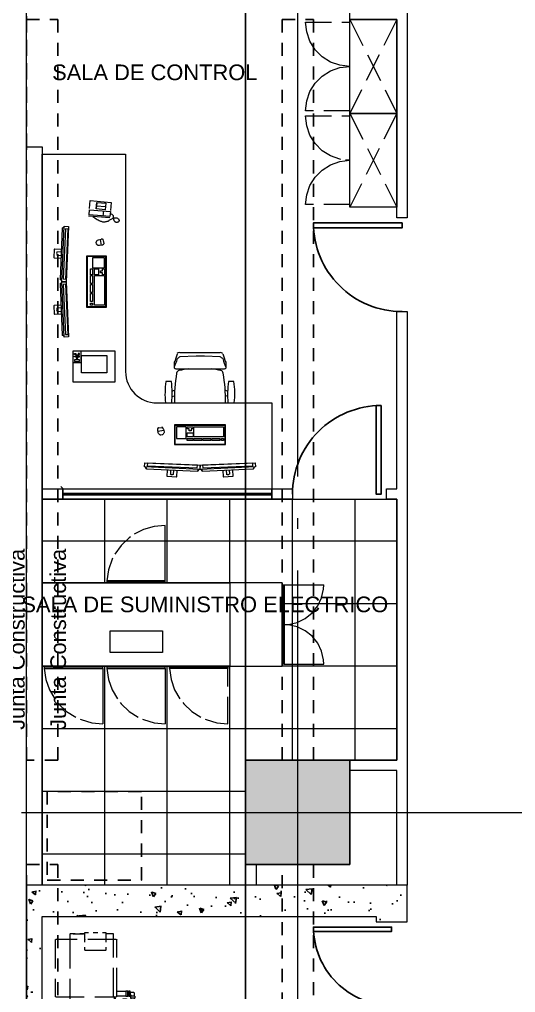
# Model space of a CAD drawing. Header units: metres. Extents: x -22 to 564, y 0 to 143.
# Drawn here: x -5.74 to -0.99, y 39.15 to 48.48 of the extents above; entities that cross this region are included whole.
import ezdxf
from ezdxf.xclip import XClip

# ---------------------------------------------------------------- set-up
doc = ezdxf.new("R2010")
doc.units = ezdxf.units.M
doc.header["$XCLIPFRAME"] = 2
for name, pattern in [('EJES630', [6.3, 5.5, -0.4, 0, -0.4]), ('XREF PB NEURO-ONCOLOGIA$0$HIDDEN2', [0.1875, 0.125, -0.0625]), ('XREF RADIOFARMACIA$0$CONJUNTO TLAHUAC$0$HIDDEN2', [0.1875, 0.125, -0.0625]), ('XREF RADIOFARMACIA$0$PDF_IMPORT', [1, 0.8, -0.2])]:
    doc.linetypes.add(name, pattern=pattern)
for name, color, linetype, lineweight in [('EJES', 11, 'EJES630', 0), ('XREF RADIOFARMACIA$0$Bunker', 6, 'Continuous', 18), ('XREF RADIOFARMACIA$0$MUROS DE TABLAROCA', 150, 'Continuous', 13)]:
    doc.layers.add(name, color=color, linetype=linetype, lineweight=lineweight)
for name, color, linetype in [('TEXTO', 7, 'Continuous'), ('XREF  PB CONJ$0$PARQUE', 251, 'Continuous'), ('XREF  PB CONJ$0$REFERENCIA COLUMNAS NEURO', 7, 'Continuous'), ('XREF PB NEURO-ONCOLOGIA$0$-CG-M-WALL', 7, 'Continuous'), ('XREF PB NEURO-ONCOLOGIA$0$COLUMNAS', 6, 'Continuous'), ('XREF PB NEURO-ONCOLOGIA$0$CONTRAVENTEOS', 6, 'XREF PB NEURO-ONCOLOGIA$0$HIDDEN2'), ('XREF RADIOFARMACIA$0$-CG-M-WALL', 7, 'Continuous'), ('XREF RADIOFARMACIA$0$CANCELES', 1, 'Continuous'), ('XREF RADIOFARMACIA$0$COLUMNAS', 6, 'Continuous'), ('XREF RADIOFARMACIA$0$MOBILIARIO', 161, 'Continuous'), ('XREF RADIOFARMACIA$0$MUROS BAJOS', 2, 'Continuous'), ('XREF RADIOFARMACIA$0$NOVIDESA', 11, 'Continuous'), ('XREF RADIOFARMACIA$0$PISO', 252, 'Continuous'), ('XREF RADIOFARMACIA$0$PROYECCIÓN', 8, 'XREF RADIOFARMACIA$0$CONJUNTO TLAHUAC$0$HIDDEN2'), ('XREF RADIOFARMACIA$0$PUERTAS', 253, 'Continuous')]:
    doc.layers.add(name, color=color, linetype=linetype)
doc.layers.add('XREF RADIOFARMACIA$0$PDF_HATCH', color=7, linetype='Continuous', true_color=0x767676)
doc.layers.get('Defpoints').off()
doc.styles.add('100 LOCALES 25', font='arial.ttf', dxfattribs={"height": 0.25})

# ---------------------------------------------------------------- blocks, each defined once
blk = doc.blocks.new('XREF PB NEURO-ONCOLOGIA$0$C-1')
at = {"layer": 'XREF PB NEURO-ONCOLOGIA$0$-CG-M-WALL', "true_color": 0x636466}
h = blk.add_hatch(color=251, dxfattribs=at)
h.dxf.hatch_style = 1
h.paths.add_polyline_path([(-0.5, -0.5), (-0.5, 0.5), (0.5, 0.5), (0.5, -0.5)])
blk.add_lwpolyline([(-0.5, -0.5), (-0.5, 0.5), (0.5, 0.5), (0.5, -0.5)], close=True)
blk = doc.blocks.new('XREF PB NEURO-ONCOLOGIA')
at = {"layer": 'XREF PB NEURO-ONCOLOGIA$0$CONTRAVENTEOS', "color": 3, "elevation": 0}
for points in [[(1.0517, 51.1762), (6.9017, 51.1762), (6.9017, 50.8762), (1.0517, 50.8762)], [(7.9017, 51.1762), (15.0017, 51.1762), (15.0017, 50.8762), (7.9017, 50.8762)]]:
    blk.add_lwpolyline(points, close=True, dxfattribs=at)
at = {"layer": 'XREF PB NEURO-ONCOLOGIA$0$CONTRAVENTEOS', "elevation": 0}
for points in [[(1.0517, 48.7262), (6.9017, 48.7262), (6.9017, 48.4262), (1.0517, 48.4262)], [(7.9017, 48.7262), (15.0017, 48.7262), (15.0017, 48.4262), (7.9017, 48.4262)]]:
    blk.add_lwpolyline(points, close=True, dxfattribs=at)
at = {"layer": 'XREF PB NEURO-ONCOLOGIA$0$COLUMNAS'}
blk.add_blockref('XREF PB NEURO-ONCOLOGIA$0$C-1', (7.4017, 48.5762, 0), dxfattribs=at)
blk = doc.blocks.new('XREF  PB CONJ$0$A$C7782c7fa')
blk.add_lwpolyline([(3.8764, 6.3072), (21.2545, 18.5368), (6.1071, 40.0612), (1.7728, 37.011), (-12.4999, 57.2923), (-25.5437, 48.1129)], close=True)
blk = doc.blocks.new('XREF  PB CONJ')
at = {"layer": 'XREF  PB CONJ$0$PARQUE', "true_color": 0x136734}
h = blk.add_hatch(dxfattribs=at)
h.set_pattern_fill('CROSS', color=116, scale=0.02, angle=90)
edge = h.paths.add_edge_path()
edge.add_line((3.5883, 104.6056), (1.6936, 104.3684))
edge.add_line((1.6936, 104.3684), (2.4784, 17.6083))
edge.add_line((2.4784, 17.6083), (97.731, 17.9336))
edge.add_arc((97.7247, 19.237), 1.3034, 270.27519, 363.10058)
edge.add_line((99.0262, 19.3075), (96.4762, 19.3078))
edge.add_line((96.4762, 19.3078), (96.602, 20.224))
edge.add_line((96.602, 20.224), (62.4128, 20.224))
edge.add_arc((58.6329, 24.6535), 5.8231, 229.52466, 310.47534, ccw=False)
edge.add_line((54.8531, 20.224), (26.2527, 20.2188))
edge.add_line((26.2527, 20.2188), (4.2837, 20.0304))
edge.add_line((4.2837, 20.0304), (4.055, 46.6913))
edge.add_line((4.055, 46.6913), (2.3881, 46.6912))
edge.add_line((2.3881, 46.6912), (2.3881, 54.8033))
edge.add_line((2.3881, 54.8033), (3.9854, 54.8034))
edge.add_line((3.9854, 54.8034), (3.7464, 82.6679))
edge.add_line((3.7464, 82.6679), (3.6185, 95.2556))
edge.add_line((3.6185, 95.2556), (3.5883, 104.6056))
at = {"layer": 'XREF  PB CONJ$0$REFERENCIA COLUMNAS NEURO', "color": 1, "lineweight": 5, "rotation": 325.356105481422}
blk.add_blockref('XREF  PB CONJ$0$A$C7782c7fa', (-2.1343, 17.408), dxfattribs=at)
blk = doc.blocks.new('XREF RADIOFARMACIA$0$CICLOTRON CONTROL')
at = {"linetype": 'XREF RADIOFARMACIA$0$PDF_IMPORT', "lineweight": 5, "ltscale": 0.310834}
for points in [[(2537.9356, 1742.9775), (2537.9356, 1743.4026), (2538.0305, 1743.3916), (2538.1199, 1743.3599), (2538.1997, 1743.309), (2538.2671, 1743.243), (2538.318, 1743.1618), (2538.3497, 1743.0724), (2538.3607, 1742.9775), (2538.362, 1743.0188)], [(2538.3689, 1743.0628), (2538.3717, 1743.0724), (2538.4019, 1743.1618), (2538.4528, 1743.243), (2538.5202, 1743.309), (2538.6014, 1743.3599), (2538.6908, 1743.3916), (2538.7857, 1743.4026), (2538.7857, 1742.9775)], [(2538.8353, 1742.9775), (2538.8353, 1743.4026), (2538.9302, 1743.3916), (2539.0196, 1743.3599), (2539.1008, 1743.309), (2539.1668, 1743.243), (2539.2177, 1743.1618), (2539.2493, 1743.0724), (2539.2604, 1742.9775), (2539.2714, 1743.0724), (2539.3016, 1743.1618), (2539.3525, 1743.243), (2539.4199, 1743.309), (2539.5011, 1743.3599), (2539.5905, 1743.3916), (2539.6854, 1743.4026), (2539.6854, 1742.9775)]]:
    blk.add_lwpolyline(points, dxfattribs=at)
at = {"linetype": 'XREF RADIOFARMACIA$0$PDF_IMPORT', "lineweight": 5, "ltscale": 0.346753}
for points in [[(2539.7102, 1742.5276), (2538.8105, 1742.9775), (2537.9108, 1742.5276)], [(2539.7102, 1742.9775), (2538.8105, 1742.5276), (2537.9108, 1742.9775)]]:
    blk.add_lwpolyline(points, dxfattribs=at)
at = {"lineweight": 5}
for points in [[(2538.8105, 1742.5276), (2537.9108, 1742.5276), (2537.9108, 1742.9775), (2538.8105, 1742.9775)], [(2539.7102, 1742.5276), (2538.8105, 1742.5276), (2538.8105, 1742.9775), (2539.7102, 1742.9775)]]:
    blk.add_lwpolyline(points, close=True, dxfattribs=at)
blk.add_lwpolyline([(2539.7102, 1742.5276), (2539.7102, 1742.9775)], dxfattribs=at)
blk = doc.blocks.new('XREF RADIOFARMACIA$0$ESCRITORIO')
blk.add_line((2563.5045, 1750.7054), (2560.295, 1750.7054))
at = {"lineweight": 5}
blk.add_lwpolyline([(2563.5045, 1750.7054), (2563.5045, 1749.9061), (2561.4203, 1749.9061, 0.414212), (2561.1204, 1749.6049), (2561.1204, 1748.5057), (2560.295, 1748.5057)], format="xyb", dxfattribs=at)
blk.add_lwpolyline([(2560.295, 1748.5057), (2560.295, 1750.7054)], dxfattribs=at)
blk = doc.blocks.new('XREF RADIOFARMACIA$0$SILLA OF')
at = {"lineweight": 5}
for points in [[(2561.1212, 1749.4635, 0.059632), (2561.3257, 1749.4669, 0.067983), (2561.3244, 1749.5197, 0.059632), (2561.1212, 1749.5241)], [(2561.4454, 1749.2996, 0.024741), (2561.43, 1749.3947, 0.307959), (2561.4059, 1749.4169, 0.048478), (2561.1219, 1749.4368)], [(2561.5461, 1748.9746, -0.009917), (2561.5607, 1748.9982), (2561.5689, 1749.1509), (2561.5689, 1749.2307), (2561.5607, 1749.3847, -0.009917), (2561.5461, 1749.4097)], [(2561.1219, 1748.9496, 0.048478), (2561.406, 1748.97, 0.307959), (2561.4302, 1748.9923, 0.024741), (2561.4454, 1749.0868)], [(2561.1212, 1748.8636, 0.059632), (2561.3257, 1748.8671, 0.067983), (2561.3244, 1748.9198, 0.059632), (2561.1212, 1748.9243)]]:
    blk.add_lwpolyline(points, format="xyb", dxfattribs=at)
for points in [[(2561.181, 1749.459), (2561.1892, 1749.4356)], [(2561.2415, 1749.4343), (2561.2332, 1749.4577)], [(2561.5909, 1748.9734), (2561.5717, 1748.9679), (2561.551, 1748.9624), (2561.5304, 1748.9555), (2561.5208, 1748.9514), (2561.5111, 1748.9459), (2561.452, 1748.9459), (2561.4479, 1748.95), (2561.4465, 1748.9555), (2561.4437, 1748.961), (2561.4437, 1748.9665), (2561.4437, 1749.4164), (2561.4437, 1749.4219), (2561.4465, 1749.4274), (2561.4479, 1749.4315), (2561.452, 1749.4356), (2561.5111, 1749.4356), (2561.5208, 1749.4315), (2561.5304, 1749.4274), (2561.551, 1749.4205), (2561.5717, 1749.415), (2561.5909, 1749.4095)], [(2561.6019, 1749.3847), (2561.6019, 1748.9982)], [(2561.181, 1748.9239), (2561.1892, 1748.9473)], [(2561.2415, 1748.9487), (2561.2332, 1748.9253)]]:
    blk.add_lwpolyline(points, dxfattribs=at)
for centre, start, end in [((2561.5675, 1749.3871), 0, 43.80251), ((2561.5675, 1749.0006), 316.19749, 359.99998)]:
    blk.add_arc(centre, 0.0365, start, end, dxfattribs=at)
for points in [[(2561.4697, 1749.437), (2561.4867, 1749.4274), (2561.512, 1749.4182), (2561.5448, 1749.4097)], [(2561.5448, 1748.9746), (2561.512, 1748.9661), (2561.4867, 1748.9569), (2561.4697, 1748.9473)]]:
    blk.add_open_spline(points, degree=3, dxfattribs=at)
blk = doc.blocks.new('XREF RADIOFARMACIA$0$COMPUTADORA')
at = {"lineweight": 5}
for points in [[(2560.4876, 1749.7039), (2560.5055, 1749.7135), (2560.4876, 1749.7039), (2560.4656, 1749.2155), (2560.4835, 1749.2045), (2560.4656, 1749.2155)], [(2560.5468, 1748.6625), (2560.5069, 1748.6611), (2560.4835, 1749.1908), (2560.5248, 1749.1921), (2560.4835, 1749.1935), (2560.5069, 1749.7232), (2560.5468, 1749.7218)], [(2560.5069, 1749.7232), (2560.5468, 1749.7218), (2560.5248, 1749.1921), (2560.4835, 1749.1935)], [(2560.8687, 1749.5416), (2560.8426, 1749.5374), (2560.8357, 1749.5374), (2560.8302, 1749.5402), (2560.826, 1749.5429), (2560.8205, 1749.5471), (2560.8178, 1749.5484), (2560.815, 1749.5512), (2560.815, 1749.5526), (2560.8137, 1749.5526), (2560.8137, 1749.554), (2560.8137, 1749.5553), (2560.8109, 1749.5677), (2560.8109, 1749.5691), (2560.8109, 1749.5705), (2560.8123, 1749.5718), (2560.8137, 1749.5746), (2560.815, 1749.5773), (2560.8192, 1749.5828), (2560.8233, 1749.587), (2560.826, 1749.5897), (2560.8329, 1749.5938), (2560.8604, 1749.598)], [(2560.8508, 1749.5966), (2560.8604, 1749.5402)], [(2560.8797, 1749.5883), (2560.8852, 1749.5567)], [(2560.4752, 1749.415), (2560.412, 1749.4178), (2560.4092, 1749.4205), (2560.4133, 1749.5044), (2560.4161, 1749.5072), (2560.4794, 1749.5044)], [(2560.4354, 1749.4453), (2560.4766, 1749.4439)], [(2560.478, 1749.4755), (2560.4367, 1749.4769)], [(2560.4656, 1749.1701), (2560.4835, 1749.1798), (2560.4656, 1749.1701), (2560.4876, 1748.6804), (2560.5055, 1748.6721), (2560.4876, 1748.6804)], [(2560.4835, 1749.1908), (2560.5248, 1749.1921), (2560.5468, 1748.6625), (2560.5069, 1748.6611)], [(2560.4794, 1748.8799), (2560.4161, 1748.8771), (2560.4133, 1748.8799), (2560.4092, 1748.9638), (2560.412, 1748.9679), (2560.4752, 1748.9707)], [(2560.4766, 1748.9418), (2560.4354, 1748.939)], [(2560.4367, 1748.9074), (2560.478, 1748.9088)]]:
    blk.add_lwpolyline(points, dxfattribs=at)
for points in [[(2560.5179, 1749.6984), (2560.4973, 1749.2183), (2560.522, 1749.2169), (2560.5427, 1749.697)], [(2560.7201, 1749.437), (2560.7201, 1748.9473), (2560.91, 1748.9473), (2560.91, 1749.437)], [(2560.7256, 1748.9528), (2560.9045, 1748.9528), (2560.9045, 1749.4329), (2560.7256, 1749.4329)], [(2560.7779, 1749.4191), (2560.7779, 1749.3242), (2560.8907, 1749.3242), (2560.8907, 1749.4191)], [(2560.7586, 1749.316), (2560.7779, 1749.316), (2560.7779, 1749.2582), (2560.7586, 1749.2582)], [(2560.7586, 1749.2513), (2560.7779, 1749.2513), (2560.7779, 1749.1743), (2560.7586, 1749.1743)], [(2560.7958, 1749.3146), (2560.8343, 1749.3146), (2560.8343, 1749.2582), (2560.7958, 1749.2582)], [(2560.7958, 1749.2513), (2560.8907, 1749.2513), (2560.8907, 1748.9665), (2560.7958, 1748.9665)], [(2560.8536, 1749.2967), (2560.8714, 1749.2967), (2560.8714, 1749.316), (2560.8907, 1749.316), (2560.8907, 1749.2582), (2560.8714, 1749.2582), (2560.8714, 1749.2774), (2560.8536, 1749.2774)], [(2560.4973, 1749.166), (2560.5179, 1748.6873), (2560.5427, 1748.6873), (2560.522, 1749.1674)], [(2560.7586, 1749.1646), (2560.7779, 1749.1646), (2560.7779, 1749.089), (2560.7586, 1749.089)], [(2560.7586, 1749.0793), (2560.7779, 1749.0793), (2560.7779, 1749.0037), (2560.7586, 1749.0037)], [(2560.7586, 1748.9858), (2560.7779, 1748.9858), (2560.7779, 1748.9665), (2560.7586, 1748.9665)]]:
    blk.add_lwpolyline(points, close=True, dxfattribs=at)
for points in [[(2560.8816, 1749.5911, 0.166857), (2560.8787, 1749.5961, 0.066924), (2560.872, 1749.599, 0.064539), (2560.8673, 1749.5995, 0.066321), (2560.8605, 1749.6007)], [(2560.8696, 1749.5436, 0.066348), (2560.8762, 1749.5468, 0.064565), (2560.8802, 1749.5485, 0.066949), (2560.886, 1749.5532, 0.166833), (2560.8872, 1749.5589)]]:
    blk.add_lwpolyline(points, format="xyb", dxfattribs=at)
for centre, start, end in [((2560.4615, 1749.4628), 143.22085, 211.7646), ((2560.4615, 1748.9263), 148.2354, 216.77915)]:
    blk.add_arc(centre, 0.0282, start, end, dxfattribs=at)
blk = doc.blocks.new('XREF RADIOFARMACIA$0$TELEFONO')
at = {"lineweight": 5}
for points in [[(2562.9061, 1750.2184), (2562.8951, 1750.2019), (2562.8854, 1750.1881), (2562.8786, 1750.1771), (2562.8731, 1750.1675), (2562.8689, 1750.1593), (2562.8662, 1750.1524), (2562.862, 1750.1455), (2562.8607, 1750.14), (2562.8579, 1750.1331), (2562.8565, 1750.1262), (2562.8552, 1750.1207), (2562.8552, 1750.1139), (2562.8552, 1750.107), (2562.8565, 1750.1015), (2562.8579, 1750.0946), (2562.8593, 1750.0877), (2562.8607, 1750.0808), (2562.8634, 1750.074), (2562.8662, 1750.0671), (2562.8703, 1750.0616), (2562.8731, 1750.0561), (2562.8772, 1750.0492), (2562.8799, 1750.0437), (2562.8841, 1750.0382), (2562.8868, 1750.0327), (2562.8896, 1750.0272), (2562.8909, 1750.0217), (2562.8923, 1750.0176), (2562.8937, 1750.0121), (2562.8951, 1750.0065), (2562.8951, 1750.0024), (2562.8937, 1749.9969), (2562.8937, 1749.9928), (2562.8923, 1749.9887), (2562.8896, 1749.9845), (2562.8882, 1749.9804), (2562.8854, 1749.9777), (2562.8827, 1749.9749), (2562.8799, 1749.9722), (2562.8772, 1749.9708), (2562.8744, 1749.9694), (2562.8717, 1749.968), (2562.8689, 1749.968), (2562.8662, 1749.968), (2562.8648, 1749.968), (2562.862, 1749.9694), (2562.8593, 1749.9708), (2562.8579, 1749.9722), (2562.8552, 1749.9735), (2562.8538, 1749.9763), (2562.8524, 1749.9777), (2562.851, 1749.9804), (2562.851, 1749.9832), (2562.8497, 1749.9859), (2562.8497, 1749.9887), (2562.8497, 1749.9914), (2562.8497, 1749.9942), (2562.8497, 1749.9969), (2562.851, 1749.9997), (2562.8524, 1750.0024), (2562.8538, 1750.0052), (2562.8565, 1750.0065), (2562.8593, 1750.0093), (2562.8607, 1750.0107), (2562.8634, 1750.0134), (2562.8662, 1750.0148), (2562.8703, 1750.0162), (2562.8731, 1750.0162), (2562.8758, 1750.0176), (2562.8799, 1750.0176), (2562.8827, 1750.0189), (2562.8854, 1750.0189), (2562.8896, 1750.0189), (2562.8923, 1750.0189), (2562.8964, 1750.0203), (2562.8992, 1750.0203), (2562.9033, 1750.0203), (2562.9061, 1750.0217), (2562.9088, 1750.0217), (2562.9116, 1750.0231), (2562.9157, 1750.0244), (2562.9185, 1750.0272), (2562.9198, 1750.0286), (2562.9226, 1750.0313), (2562.924, 1750.0327), (2562.9267, 1750.0354), (2562.9281, 1750.0396), (2562.9295, 1750.0437), (2562.9295, 1750.0478), (2562.9308, 1750.0547)], [(2562.8951, 1750.0574), (2562.8923, 1750.0574), (2562.9102, 1750.2569), (2562.9129, 1750.2569)], [(2562.9817, 1750.2514), (2563.0588, 1750.2445), (2563.0423, 1750.0451), (2562.9652, 1750.0519)], [(2562.9817, 1750.184), (2563.0354, 1750.1785)], [(2563.0092, 1750.1813), (2563.0024, 1750.1015)], [(2562.9102, 1750.1194), (2562.9611, 1750.1152)]]:
    blk.add_lwpolyline(points, dxfattribs=at)
for points in [[(2562.9226, 1750.2555), (2562.9721, 1750.2514), (2562.9556, 1750.0519), (2562.9061, 1750.0574)], [(2562.979, 1750.1881), (2563.0409, 1750.1826), (2563.034, 1750.096), (2562.9721, 1750.1015)]]:
    blk.add_lwpolyline(points, close=True, dxfattribs=at)
blk = doc.blocks.new('XREF RADIOFARMACIA$0$B1')
at = {"lineweight": 5}
for points in [[(2561.6198, 1750.4082), (2561.6198, 1750.0079), (2561.3199, 1750.0079), (2561.3199, 1750.4082)], [(2561.5166, 1750.3945), (2561.5166, 1750.3477), (2561.5318, 1750.3477), (2561.5318, 1750.3945)], [(2561.5483, 1750.3794), (2561.5483, 1750.3642), (2561.5579, 1750.3642), (2561.5579, 1750.3794)], [(2561.5607, 1750.3821), (2561.5607, 1750.3959), (2561.5689, 1750.3959), (2561.5689, 1750.3821)], [(2561.5607, 1750.3794), (2561.5607, 1750.3642), (2561.5689, 1750.3642), (2561.5689, 1750.3794)], [(2561.5607, 1750.3615), (2561.5607, 1750.3463), (2561.5689, 1750.3463), (2561.5689, 1750.3615)], [(2561.5813, 1750.3794), (2561.5813, 1750.3642), (2561.5717, 1750.3642), (2561.5717, 1750.3794)], [(2561.5827, 1750.3821), (2561.5827, 1750.3959), (2561.5923, 1750.3959), (2561.5923, 1750.3821)], [(2561.5827, 1750.3615), (2561.5827, 1750.3463), (2561.5923, 1750.3463), (2561.5923, 1750.3615)], [(2561.573, 1750.0863), (2561.408, 1750.0863), (2561.408, 1750.3285), (2561.573, 1750.3285)]]:
    blk.add_lwpolyline(points, close=True, dxfattribs=at)
blk.add_lwpolyline([(2561.6198, 1750.3353), (2561.5043, 1750.3353), (2561.5043, 1750.4082)], dxfattribs=at)
blk = doc.blocks.new('XREF RADIOFARMACIA$0$B8')
at = {"lineweight": 5}
for points in [[(2530.1778, 1748.9817), (2530.1778, 1748.9831), (2530.1778, 1748.9845), (2530.1791, 1748.9859), (2530.1805, 1748.9859), (2530.1819, 1748.9872)], [(2530.7225, 1748.9872), (2530.7239, 1748.9859), (2530.7253, 1748.9859), (2530.7267, 1748.9845), (2530.7267, 1748.9831), (2530.7267, 1748.9817)], [(2530.0003, 1748.8442), (2530.0003, 1748.8455), (2530.0017, 1748.8455), (2530.0017, 1748.8469), (2530.0031, 1748.8469), (2530.0044, 1748.8469), (2530.0677, 1748.8469)], [(2530.1778, 1748.8469), (2530.1131, 1748.8469)], [(2530.1778, 1748.8414), (2530.1778, 1748.8428), (2530.1778, 1748.8442), (2530.1778, 1748.8455), (2530.1791, 1748.8455), (2530.1805, 1748.8469), (2530.1819, 1748.8469)], [(2530.7789, 1748.7974), (2530.7789, 1748.8414), (2530.7789, 1748.8428), (2530.7789, 1748.8442), (2530.7776, 1748.8455), (2530.7762, 1748.8455), (2530.7762, 1748.8469), (2530.7748, 1748.8469), (2530.7322, 1748.8469), (2530.7308, 1748.8469), (2530.7294, 1748.8455), (2530.728, 1748.8455), (2530.728, 1748.8442), (2530.7267, 1748.8428), (2530.7267, 1748.8414), (2530.7267, 1748.8428), (2530.7267, 1748.8442), (2530.7267, 1748.8455), (2530.7253, 1748.8455), (2530.7239, 1748.8469), (2530.7225, 1748.8469)], [(2530.7789, 1748.8153), (2530.7789, 1748.8153)], [(2530.6538, 1748.7066), (2530.6304, 1748.7066), (2530.629, 1748.7066), (2530.6276, 1748.7066), (2530.6276, 1748.7052), (2530.6262, 1748.7052), (2530.6262, 1748.7038), (2530.6249, 1748.7025)], [(2530.7886, 1748.6694), (2530.7886, 1748.7025), (2530.7886, 1748.7038), (2530.7886, 1748.7052), (2530.7872, 1748.7052), (2530.7872, 1748.7066), (2530.7858, 1748.7066), (2530.7844, 1748.7066), (2530.7322, 1748.7066), (2530.7308, 1748.7066), (2530.7294, 1748.7066), (2530.7294, 1748.7052), (2530.728, 1748.7052), (2530.728, 1748.7038), (2530.7267, 1748.7025), (2530.7267, 1748.7038), (2530.7267, 1748.7052), (2530.7253, 1748.7052), (2530.7253, 1748.7066), (2530.7239, 1748.7066), (2530.7225, 1748.7066), (2530.6992, 1748.7066)], [(2530.7789, 1748.7685), (2530.7789, 1748.7685)], [(2530.7789, 1748.7066), (2530.7789, 1748.752)], [(2530.7886, 1748.58), (2530.7886, 1748.624)], [(2530.6249, 1748.5016), (2530.6262, 1748.5002), (2530.6262, 1748.4989), (2530.6276, 1748.4975), (2530.629, 1748.4975), (2530.6304, 1748.4975), (2530.6538, 1748.4975)], [(2530.6992, 1748.4975), (2530.7225, 1748.4975), (2530.7239, 1748.4975), (2530.7253, 1748.4975), (2530.7267, 1748.4989), (2530.7267, 1748.5002), (2530.7267, 1748.5016), (2530.728, 1748.5002), (2530.728, 1748.4989), (2530.7294, 1748.4975), (2530.7308, 1748.4975), (2530.7322, 1748.4975), (2530.7844, 1748.4975), (2530.7858, 1748.4975), (2530.7872, 1748.4975), (2530.7886, 1748.4989), (2530.7886, 1748.5002), (2530.7886, 1748.5016), (2530.7886, 1748.5346)], [(2530.7225, 1748.4273), (2530.7239, 1748.4273), (2530.7253, 1748.4273), (2530.7253, 1748.4287), (2530.7267, 1748.4287), (2530.7267, 1748.4301), (2530.7267, 1748.4315), (2530.728, 1748.4301), (2530.728, 1748.4287), (2530.7294, 1748.4287), (2530.7294, 1748.4273), (2530.7308, 1748.4273), (2530.7322, 1748.4273), (2530.7748, 1748.4273), (2530.7762, 1748.4273), (2530.7776, 1748.4287), (2530.7789, 1748.4301), (2530.7789, 1748.4315), (2530.7789, 1748.4975)], [(2530.0677, 1748.4204), (2530.0044, 1748.4204), (2530.0031, 1748.4204), (2530.0017, 1748.4218), (2530.0003, 1748.4232), (2530.0003, 1748.4246)], [(2530.0567, 1748.4204), (2530.0567, 1748.4122), (2530.0581, 1748.4108), (2530.0581, 1748.4094), (2530.0595, 1748.4081), (2530.0608, 1748.4081), (2530.0622, 1748.4081), (2530.1131, 1748.4081)], [(2530.1131, 1748.3929), (2530.1049, 1748.3929), (2530.0966, 1748.3943), (2530.0884, 1748.3971), (2530.0815, 1748.4012), (2530.0746, 1748.4081)], [(2530.1131, 1748.3503), (2530.1131, 1748.4204), (2530.1778, 1748.4204)], [(2530.1448, 1748.4081), (2530.1571, 1748.4081), (2530.1585, 1748.4081), (2530.1599, 1748.4081), (2530.1613, 1748.4094), (2530.1626, 1748.4108), (2530.1626, 1748.4122), (2530.1626, 1748.4204)], [(2530.1448, 1748.4204), (2530.1448, 1748.3503)], [(2530.1819, 1748.4273), (2530.1805, 1748.4273), (2530.1791, 1748.4273), (2530.1791, 1748.4287), (2530.1778, 1748.4287), (2530.1778, 1748.4301), (2530.1778, 1748.4315)], [(2530.1819, 1748.3971), (2530.1805, 1748.3971), (2530.1791, 1748.3971), (2530.1791, 1748.3984), (2530.1778, 1748.3984), (2530.1778, 1748.3998), (2530.1778, 1748.4012), (2530.1778, 1748.4026)], [(2530.7267, 1748.4026), (2530.7267, 1748.4012), (2530.7267, 1748.3998), (2530.7267, 1748.3984), (2530.7253, 1748.3984), (2530.7253, 1748.3971), (2530.7239, 1748.3971), (2530.7225, 1748.3971)], [(2530.1544, 1748.3076), (2530.1558, 1748.3063), (2530.1558, 1748.3049), (2530.1544, 1748.3035), (2530.1035, 1748.3035), (2530.1035, 1748.3049), (2530.1035, 1748.3063), (2530.1035, 1748.3076), (2530.1544, 1748.3076), (2530.1544, 1748.3131), (2530.1544, 1748.3159), (2530.1544, 1748.3297), (2530.153, 1748.3297), (2530.153, 1748.331), (2530.153, 1748.3407), (2530.1475, 1748.3434), (2530.1475, 1748.3448), (2530.1475, 1748.3503), (2530.1117, 1748.3503), (2530.1117, 1748.3448), (2530.1117, 1748.3434), (2530.1104, 1748.3434), (2530.1049, 1748.3407), (2530.1049, 1748.331), (2530.1049, 1748.3297), (2530.1049, 1748.3159), (2530.1035, 1748.3131), (2530.1035, 1748.3076)], [(2530.1117, 1748.3503), (2530.1117, 1748.3503)], [(2530.1475, 1748.3503), (2530.1475, 1748.3503)], [(2530.1833, 1748.3104), (2530.1833, 1748.3971)], [(2530.2314, 1748.3971), (2530.2314, 1748.3104), (2530.1833, 1748.3104), (2530.1833, 1748.2898), (2530.2314, 1748.2898), (2530.2314, 1748.3104)], [(2530.1062, 1748.3035), (2530.1062, 1748.3035)], [(2530.1104, 1748.3035), (2530.1062, 1748.3035)], [(2530.1489, 1748.2939), (2530.1475, 1748.2939), (2530.1448, 1748.2925), (2530.1434, 1748.2925), (2530.1406, 1748.2925), (2530.1393, 1748.2939), (2530.1365, 1748.2939), (2530.1365, 1748.3035), (2530.1489, 1748.3035), (2530.1489, 1748.2939), (2530.1475, 1748.2939), (2530.1461, 1748.2925), (2530.1117, 1748.2925), (2530.1104, 1748.2939)], [(2530.1117, 1748.2884), (2530.1117, 1748.2925)], [(2530.1516, 1748.2292), (2530.1296, 1748.2292), (2530.1269, 1748.2292), (2530.1241, 1748.2306), (2530.1214, 1748.232), (2530.12, 1748.2334), (2530.1186, 1748.2347), (2530.1172, 1748.2361), (2530.1159, 1748.2389), (2530.1145, 1748.2416), (2530.1145, 1748.2444), (2530.1145, 1748.2664)], [(2530.1365, 1748.2939), (2530.1324, 1748.2939), (2530.1269, 1748.2925), (2530.1227, 1748.2939), (2530.1172, 1748.2939)], [(2530.1434, 1748.2664), (2530.1434, 1748.2581), (2530.1516, 1748.2581)], [(2530.1461, 1748.2925), (2530.1461, 1748.2884)], [(2530.153, 1748.3035), (2530.1489, 1748.3035)], [(2530.1626, 1748.2609), (2530.153, 1748.2609), (2530.1516, 1748.2581), (2530.1516, 1748.2292), (2530.153, 1748.2265), (2530.1626, 1748.2279)], [(2530.153, 1748.3035), (2530.153, 1748.3035)], [(2530.1805, 1748.2732), (2530.1805, 1748.2815), (2530.2342, 1748.2815), (2530.2342, 1748.2732), (2530.2273, 1748.2732), (2530.2204, 1748.2732), (2530.2067, 1748.2732), (2530.1943, 1748.2732), (2530.1874, 1748.2732), (2530.1805, 1748.2732), (2530.1846, 1748.2732), (2530.1874, 1748.2732), (2530.2067, 1748.2732), (2530.2273, 1748.2732), (2530.23, 1748.2732), (2530.2342, 1748.2732)], [(2530.1833, 1748.2815), (2530.1833, 1748.2898)], [(2530.2218, 1748.2664), (2530.2218, 1748.2444), (2530.2218, 1748.2416), (2530.2204, 1748.2389), (2530.2204, 1748.2361), (2530.219, 1748.2347), (2530.2163, 1748.2334), (2530.2149, 1748.232), (2530.2122, 1748.2306), (2530.2094, 1748.2292), (2530.2067, 1748.2292), (2530.1846, 1748.2292)], [(2530.1846, 1748.2581), (2530.1929, 1748.2581), (2530.1929, 1748.2664)], [(2530.1902, 1748.2732), (2530.1902, 1748.2677), (2530.1929, 1748.2664), (2530.2218, 1748.2664), (2530.2245, 1748.2677), (2530.2245, 1748.2732)], [(2530.1943, 1748.2732), (2530.1943, 1748.2815)], [(2530.2204, 1748.2732), (2530.2204, 1748.2815)], [(2530.2314, 1748.2898), (2530.2314, 1748.2815)]]:
    blk.add_lwpolyline(points, dxfattribs=at)
at = {"linetype": 'XREF RADIOFARMACIA$0$PDF_IMPORT', "lineweight": 5, "ltscale": 0.34116}
for points in [[(2530.1778, 1748.9817), (2530.1778, 1748.4026)], [(2530.7225, 1748.9872), (2530.1819, 1748.9872)], [(2530.7267, 1748.4026), (2530.7267, 1748.9817)], [(2530.7225, 1748.8469), (2530.1819, 1748.8469)], [(2530.1819, 1748.4273), (2530.7225, 1748.4273)], [(2530.1819, 1748.3971), (2530.7225, 1748.3971)]]:
    blk.add_lwpolyline(points, dxfattribs=at)
at = {"linetype": 'XREF RADIOFARMACIA$0$PDF_IMPORT', "lineweight": 5, "ltscale": 0.392851}
blk.add_lwpolyline([(2530.0003, 1748.4246), (2530.0003, 1748.8442)], dxfattribs=at)
at = {"linetype": 'XREF RADIOFARMACIA$0$PDF_IMPORT', "lineweight": 5}
blk.add_lwpolyline([(2530.7789, 1748.8139), (2530.7789, 1748.7148)], dxfattribs=at)
at = {"linetype": 'XREF RADIOFARMACIA$0$PDF_IMPORT', "lineweight": 5, "ltscale": 0.330822}
blk.add_lwpolyline([(2530.6249, 1748.7025), (2530.6249, 1748.5016)], dxfattribs=at)
at = {"lineweight": 5}
for points in [[(2530.1104, 1748.3035), (2530.1104, 1748.2939), (2530.1117, 1748.2939), (2530.1131, 1748.2925), (2530.1159, 1748.2939), (2530.1172, 1748.2939), (2530.1172, 1748.3035), (2530.1159, 1748.3021), (2530.1131, 1748.3021)], [(2530.1104, 1748.2884), (2530.1475, 1748.2884), (2530.1489, 1748.2884), (2530.1489, 1748.2691), (2530.1489, 1748.2677), (2530.1475, 1748.2677), (2530.1434, 1748.2664), (2530.1145, 1748.2664), (2530.1117, 1748.2677), (2530.1104, 1748.2677), (2530.1104, 1748.2691)], [(2530.1626, 1748.2251), (2530.1626, 1748.2622), (2530.1626, 1748.2636), (2530.1819, 1748.2636), (2530.1833, 1748.2636), (2530.1833, 1748.2622), (2530.1846, 1748.2581), (2530.1846, 1748.2292), (2530.1833, 1748.2265), (2530.1833, 1748.2251), (2530.1819, 1748.2251)]]:
    blk.add_lwpolyline(points, close=True, dxfattribs=at)
blk = doc.blocks.new('XREF RADIOFARMACIA$0$PS')
at = {"linetype": 'XREF RADIOFARMACIA$0$PDF_IMPORT', "lineweight": 5, "ltscale": 0.335474}
for points in [[(2533.4908, 1745.9063), (2533.3862, 1745.8912), (2533.2858, 1745.8568), (2533.1991, 1745.8059)], [(2533.4908, 1745.3065), (2533.3862, 1745.2914), (2533.2858, 1745.257), (2533.1991, 1745.2061)], [(2534.7509, 1745.0809), (2534.7426, 1745.0933), (2534.6697, 1745.1703), (2534.5858, 1745.2308)], [(2533.4908, 1744.7067), (2533.3862, 1744.6916), (2533.2858, 1744.6572), (2533.1991, 1744.6063)]]:
    blk.add_lwpolyline(points, dxfattribs=at)
at = {"lineweight": 5}
for points in [[(2533.4908, 1745.3464), (2533.5018, 1745.3464), (2533.5018, 1745.9063), (2533.4908, 1745.9063)], [(2534.3107, 1744.1276), (2533.5114, 1744.1276), (2533.5114, 1745.9269), (2534.3107, 1745.9269)], [(2533.4908, 1744.7466), (2533.5018, 1744.7466), (2533.5018, 1745.3065), (2533.4908, 1745.3065)], [(2533.8526, 1744.7727), (2533.6421, 1744.7727), (2533.6421, 1745.2735), (2533.8526, 1745.2735)], [(2534.3217, 1744.7466), (2534.3313, 1744.7466), (2534.3313, 1745.3065), (2534.3217, 1745.3065)], [(2533.4908, 1744.7067), (2533.5018, 1744.7067), (2533.5018, 1744.1468), (2533.4908, 1744.1468)], [(2534.3107, 1744.1276), (2533.5114, 1744.1276), (2533.5114, 1743.6268), (2534.3107, 1743.6268)], [(2533.5307, 1743.6075), (2533.5307, 1743.6172), (2534.2914, 1743.6172), (2534.2914, 1743.6075)]]:
    blk.add_lwpolyline(points, close=True, dxfattribs=at)
at = {"linetype": 'XREF RADIOFARMACIA$0$PDF_IMPORT', "lineweight": 5, "ltscale": 0.333396}
for points in [[(2533.1633, 1745.7784), (2533.1523, 1745.7701), (2533.0794, 1745.6931), (2533.023, 1745.605)], [(2533.1633, 1745.1786), (2533.1523, 1745.1703), (2533.0794, 1745.0933), (2533.023, 1745.0052)], [(2533.1633, 1744.5788), (2533.1523, 1744.5705), (2533.0794, 1744.4935), (2533.023, 1744.4054)]]:
    blk.add_lwpolyline(points, dxfattribs=at)
at = {"linetype": 'XREF RADIOFARMACIA$0$PDF_IMPORT', "lineweight": 5, "ltscale": 0.32115}
for points in [[(2533.0051, 1745.5638), (2533.001, 1745.5541), (2532.9707, 1745.4523), (2532.9611, 1745.3464)], [(2533.0051, 1744.964), (2533.001, 1744.9543), (2532.9707, 1744.8525), (2532.9611, 1744.7466)], [(2533.0051, 1744.3642), (2533.001, 1744.3545), (2532.9707, 1744.2527), (2532.9611, 1744.1468), (2533.5018, 1744.1468)]]:
    blk.add_lwpolyline(points, dxfattribs=at)
at = {"lineweight": 5}
for points in [[(2533.4908, 1745.3464), (2532.9611, 1745.3464)], [(2533.4908, 1744.7466), (2532.9611, 1744.7466)], [(2533.5307, 1743.6075), (2533.5307, 1743.2279)], [(2534.2914, 1743.6075), (2534.2914, 1743.2279)]]:
    blk.add_lwpolyline(points, dxfattribs=at)
at = {"linetype": 'XREF RADIOFARMACIA$0$PDF_IMPORT', "lineweight": 5, "ltscale": 0.321981}
blk.add_lwpolyline([(2534.5459, 1745.2515), (2534.5363, 1745.257), (2534.4358, 1745.2914), (2534.3313, 1745.3065)], dxfattribs=at)
at = {"linetype": 'XREF RADIOFARMACIA$0$PDF_IMPORT', "lineweight": 5, "ltscale": 3.980199}
blk.add_lwpolyline([(2534.3313, 1744.7466), (2534.8609, 1744.7466), (2534.8513, 1744.8525), (2534.8224, 1744.9543), (2534.777, 1745.0438)], dxfattribs=at)
at = {"linetype": 'XREF RADIOFARMACIA$0$PDF_IMPORT', "lineweight": 5, "ltscale": 0.32065}
blk.add_lwpolyline([(2533.5307, 1743.2279), (2533.5733, 1743.2292), (2533.6572, 1743.2485), (2533.7329, 1743.2856), (2533.8003, 1743.3393), (2533.8526, 1743.4053), (2533.8897, 1743.4824), (2533.909, 1743.5649), (2533.9117, 1743.6075), (2533.9131, 1743.5649), (2533.9323, 1743.4824), (2533.9695, 1743.4053), (2534.0231, 1743.3393), (2534.0892, 1743.2856), (2534.1662, 1743.2485), (2534.2488, 1743.2292), (2534.2914, 1743.2279)], dxfattribs=at)
blk = doc.blocks.new('XREF RADIOFARMACIA$0$C-1')
at = {"layer": 'XREF RADIOFARMACIA$0$-CG-M-WALL', "true_color": 0x636466}
h = blk.add_hatch(color=251, dxfattribs=at)
h.dxf.hatch_style = 1
h.paths.add_polyline_path([(-0.5, -0.5), (-0.5, 0.5), (0.5, 0.5), (0.5, -0.5)])
blk.add_lwpolyline([(-0.5, -0.5), (-0.5, 0.5), (0.5, 0.5), (0.5, -0.5)], close=True)
blk = doc.blocks.new('XREF RADIOFARMACIA$0$GG')
at = {"layer": 'XREF RADIOFARMACIA$0$COLUMNAS'}
blk.add_blockref('XREF RADIOFARMACIA$0$C-1', (40.9728, 16.9035, 0), dxfattribs=at)
blk = doc.blocks.new('XREF RADIOFARMACIA')
at = {"layer": 'XREF RADIOFARMACIA$0$NOVIDESA'}
h = blk.add_hatch(dxfattribs=at)
h.set_pattern_fill('AR-CONC', color=1, scale=0.0025)
h.set_pattern_definition([(50, (-2551.04923, -1720.762), (0.455461672, -0.039847714), [0.047625, -0.523875]), (355, (-2551.04923, -1720.762), (-0.088108554, 0.47764211), [0.0381, -0.41910146]), (100.451445, (-2551.01127, -1720.76533), (0.36735312, 0.43779438), [0.04047502, -0.44522561]), (46.1842, (-2551.0492, -1720.635), (0.6776976, -0.10510582), [0.0714375, -0.7858125]), (96.635558, (-2550.99275, -1720.6438), (0.59351034, 0.61856531), [0.06071256, -0.66783902]), (351.18415, (-2551.0492, -1720.635), (0.59351034, 0.61856531), [0.05714992, -0.62864933]), (21, (-2550.98573, -1720.66676), (0.37903598, -0.255662995), [0.047625, -0.523875]), (326, (-2550.98573, -1720.66676), (0.15450507, 0.460469915), [0.0381, -0.4191]), (71.451445, (-2550.95414, -1720.68807), (0.53354105, 0.20480692), [0.04047502, -0.445224844]), (37.5, (-2551.04923, -1720.76201), (0.007721508, 0.211387597), [0, -0.41402, 0, -0.42545, 0, -0.4206875]), (7.5, (-2551.04923, -1720.762), (0.167049156, 0.250451437), [0, -0.24257, 0, -0.404495, 0, -0.1603375]), (327.5, (-2551.19083, -1720.76201), (0.338976488, -0.01432186), [0, -0.15875, 0, -0.4953, 0, -0.657225]), (317.5, (-2551.25433, -1720.762), (0.370322953, 0.063566228), [0, -0.206375, 0, -0.32893, 0, -0.466725])])
edge = h.paths.add_edge_path()
edge.add_line((0.3536, 23.2155), (0.6535, 23.2155))
edge.add_line((0.6535, 23.2155), (0.6535, 25.1649))
edge.add_line((0.6535, 25.1649), (4.2619, 25.1649))
edge.add_line((4.2619, 25.1649), (4.2619, 21.9651))
edge.add_line((4.2619, 21.9651), (4.1628, 21.9651))
edge.add_line((4.1628, 21.9651), (4.1628, 21.6652))
edge.add_line((4.1628, 21.6652), (5.8521, 21.6652))
edge.add_line((5.8521, 21.6652), (5.8521, 21.9651))
edge.add_line((5.8521, 21.9651), (4.5618, 21.9651))
edge.add_line((4.5618, 21.9651), (4.5618, 25.1649))
edge.add_line((4.5618, 25.1649), (6.7023, 25.1649))
edge.add_line((6.7023, 25.1649), (6.7023, 21.9651))
edge.add_line((6.7023, 21.9651), (6.6514, 21.9651))
edge.add_line((6.6514, 21.9651), (6.6514, 21.6652))
edge.add_line((6.6514, 21.6652), (7.0022, 21.6652))
edge.add_line((7.0022, 21.6652), (7.0022, 25.3149))
edge.add_line((7.0022, 25.3149), (0.3504, 25.3149))
edge.add_line((0.3504, 25.3149), (0.3504, 23.2155))
at = {"layer": 'XREF RADIOFARMACIA$0$Bunker', "elevation": 0}
blk.add_lwpolyline([(0.3536, 23.2155), (0.6535, 23.2155), (0.6535, 25.1649), (4.2619, 25.1649), (4.2619, 21.9651), (4.1628, 21.9651), (4.1628, 21.6652), (5.8521, 21.6652), (5.8521, 21.9651), (4.5618, 21.9651), (4.5618, 25.1649), (6.7023, 25.1649), (6.7023, 21.9651), (6.6514, 21.9651), (6.6514, 21.6652), (7.0022, 21.6652), (7.0022, 25.3149), (0.3504, 25.3149), (0.3504, 23.2155)], dxfattribs=at)
at = {"layer": 'XREF RADIOFARMACIA$0$CANCELES'}
blk.add_lwpolyline([(10.7574, 22.9652), (10.7574, 24.9655), (10.7444, 24.9655), (10.7444, 22.9652)], close=True, dxfattribs=at)
at = {"layer": 'XREF RADIOFARMACIA$0$MUROS BAJOS', "lineweight": 0}
blk.add_lwpolyline([(10.7014, 24.9655), (10.8005, 24.9655), (10.8005, 22.9652), (10.7014, 22.9652)], close=True, dxfattribs=at)
at = {"layer": 'XREF RADIOFARMACIA$0$MUROS DE TABLAROCA', "elevation": 0}
for points in [[(7.0022, 25.3149), (14.0811, 25.3149), (14.0811, 25.1649), (7.0022, 25.1649)], [(7.0021, 23.2154), (7.2004, 23.2154), (7.2004, 23.1151), (7.0021, 23.1151)]]:
    blk.add_lwpolyline(points, close=True, dxfattribs=at)
at = {"layer": 'XREF RADIOFARMACIA$0$MUROS DE TABLAROCA'}
for points in [[(10.7014, 25.1649), (10.8005, 25.1649), (10.8005, 24.9655), (10.7014, 24.9655)], [(10.7014, 22.9652), (10.8005, 22.9652), (10.8005, 22.7657), (10.7014, 22.7657)]]:
    blk.add_lwpolyline(points, close=True, dxfattribs=at)
for points in [[(7.0022, 21.7656), (8.1014, 21.7656), (8.1014, 22.2155), (8.2004, 22.2155), (8.2005, 21.7656), (10.7014, 21.7656), (10.7014, 21.8661), (10.8005, 21.8661), (10.8005, 21.7656), (12.5008, 21.7656), (12.5008, 21.6652), (7.0022, 21.6652), (7.0022, 21.7656)], [(13.4005, 21.6652), (13.4005, 21.7656), (15.3004, 21.7656), (15.3004, 22.2156), (15.4007, 22.2155), (15.4007, 21.7656), (16.1505, 21.7656), (16.1505, 21.6652), (13.4005, 21.6652)]]:
    blk.add_lwpolyline(points, dxfattribs=at)
at = {"layer": 'XREF RADIOFARMACIA$0$PDF_HATCH', "lineweight": 5}
blk.add_lwpolyline([(10.8046, 24.9655), (10.8252, 24.9861)], dxfattribs=at)
at = {"layer": 'XREF RADIOFARMACIA$0$PISO', "lineweight": 5}
blk.add_lwpolyline([(10.7014, 25.1649), (10.7014, 21.7656), (8.2004, 21.7656), (8.2004, 23.2156), (7.0022, 23.2156), (7.0022, 25.1649), (9.1015, 25.1649), (9.1015, 22.8648), (9.9008, 22.8648), (9.9008, 25.1649)], close=True, dxfattribs=at)
for points in [[(7.3021, 23.2156), (7.3021, 25.1649)], [(7.9019, 23.2156), (7.9019, 25.1649)], [(8.5017, 21.7656), (8.5017, 25.1649)], [(10.3011, 21.7656), (10.3011, 25.1649)], [(7.0022, 24.5651), (9.1015, 24.5651)], [(9.9008, 24.5651), (10.7014, 24.5651)], [(7.0022, 23.9653), (9.1015, 23.9653)], [(9.9008, 23.9653), (10.7014, 23.9653)], [(7.0022, 23.3655), (9.1015, 23.3655)], [(9.9008, 23.3655), (10.7014, 23.3655)], [(9.1015, 21.7656), (9.1015, 22.8648)], [(9.7013, 21.7656), (9.7013, 22.8648)], [(8.2018, 22.7657), (10.7014, 22.7657)], [(8.2018, 22.166), (10.7014, 22.166)]]:
    blk.add_lwpolyline(points, dxfattribs=at)
at = {"layer": 'XREF RADIOFARMACIA$0$PROYECCIÓN'}
blk.add_line((14.0811, 25.3149, 0), (16.1505, 25.315), dxfattribs=at)
blk.add_lwpolyline([(7.9019, 24.2143), (7.9019, 25.1154), (7.0517, 25.1154), (7.0517, 24.2143), (7.9019, 24.2143)], dxfattribs=at)
at = {"layer": 'XREF RADIOFARMACIA$0$PUERTAS'}
blk.add_lwpolyline([(11.6006, 21.9161), (10.7509, 21.9161), (10.7509, 21.9633), (11.6006, 21.9633), (11.6006, 21.9161, 0.414214), (10.7509, 22.7657)], format="xyb", dxfattribs=at)
at = {"layer": 'XREF RADIOFARMACIA$0$PUERTAS', "elevation": 0}
for points in [[(6.6014, 22.5644), (6.6014, 21.8152), (6.5598, 21.8152), (6.5598, 22.5644), (6.6014, 22.5644, 0.414214), (5.8521, 21.8152)], [(13.3505, 22.5651), (13.3505, 21.7154), (13.3033, 21.7154), (13.3033, 22.5651), (13.3505, 22.5651, 0.414214), (12.5008, 21.7154)]]:
    blk.add_lwpolyline(points, format="xyb", dxfattribs=at)
blk.add_blockref('XREF RADIOFARMACIA$0$GG', (-33.2723, 5.812, 0))
at = {"layer": 'XREF RADIOFARMACIA$0$MOBILIARIO'}
for name, p in [('XREF RADIOFARMACIA$0$PS', (-2524.4099, -1720.762)), ('XREF RADIOFARMACIA$0$ESCRITORIO', (-2549.4946, -1725.5405)), ('XREF RADIOFARMACIA$0$B8', (-2524.2431, -1723.9475)), ('XREF RADIOFARMACIA$0$B1', (-2549.4946, -1725.5405)), ('XREF RADIOFARMACIA$0$TELEFONO', (-2549.4946, -1725.5405)), ('XREF RADIOFARMACIA$0$COMPUTADORA', (-2549.4946, -1725.5405)), ('XREF RADIOFARMACIA$0$SILLA OF', (-2549.4946, -1725.5405)), ('XREF RADIOFARMACIA$0$CICLOTRON CONTROL', (-2524.4099, -1720.762))]:
    blk.add_blockref(name, p, dxfattribs=at)
at = {"layer": 'XREF RADIOFARMACIA$0$MOBILIARIO', "rotation": 270}
blk.add_blockref('XREF RADIOFARMACIA$0$COMPUTADORA', (-1736.4048, 2585.4593), dxfattribs=at)

msp = doc.modelspace()

# ---------------------------------------------------------------- block references
at = {"rotation": 90}
msp.add_blockref('XREF PB NEURO-ONCOLOGIA', (45.501, 33.4734), dxfattribs=at)

# ---------------------------------------------------------------- next in the draw order: texts
at = {"layer": 'TEXTO', "insert": (-5.8424, 41.0716), "char_height": 0.15, "width": 2.925397, "attachment_point": 1, "rotation": 90, "style": '100 LOCALES 25'}
msp.add_mtext('\\pxqc;Junta Constructiva', dxfattribs=at)

# ---------------------------------------------------------------- next in the draw order: block references
ref = msp.add_blockref('XREF  PB CONJ', (67.8976, 28.71, 0), dxfattribs=dict(rotation=89.50849308405942))
XClip(ref).set_block_clipping_path([(-2.936402334, 82.9334608569), (21.1250270707, 82.9334608569), (21.1250270707, 49.0397586863), (26.6296707885, 49.0397586863), (26.6284018429, 17.4712422498), (-2.8531787476, 17.4341989701)])

# ---------------------------------------------------------------- next in the draw order: linework, layer by layer
at = {"layer": 'EJES'}
for p, q in [((-5.6751, 32.6099), (-5.6751, 60.3653)), ((-3.0751, 31.2947), (-3.0751, 59.0501)), ((-5.7215, 40.8751), (52.7417, 40.8751))]:
    msp.add_line(p, q, dxfattribs=at)

# ---------------------------------------------------------------- next in the draw order: block references
at = {"layer": 'Defpoints', "rotation": 90}
msp.add_blockref('XREF RADIOFARMACIA', (19.6403, 33.1746, 0), dxfattribs=at)

# ---------------------------------------------------------------- next in the draw order: texts
at = {"layer": 'TEXTO', "color": 0, "char_height": 0.15, "attachment_point": 2, "style": '100 LOCALES 25'}
for s, insert, width in [('\\pxqc;SALA DE CONTROL', (-4.4452, 48.0434), 3.081212), ('\\pxqc;SALA DE SUMINISTRO ELECTRICO', (-3.9656, 42.9442), 3.624242)]:
    msp.add_mtext(s, dxfattribs=dict(at, insert=insert, width=width))
at = {"layer": 'TEXTO', "insert": (-5.4462, 41.0716), "char_height": 0.15, "width": 2.925397, "attachment_point": 1, "rotation": 90, "style": '100 LOCALES 25'}
msp.add_mtext('\\pxqc;Junta Constructiva', dxfattribs=at)

doc.saveas('drawing.dxf')
